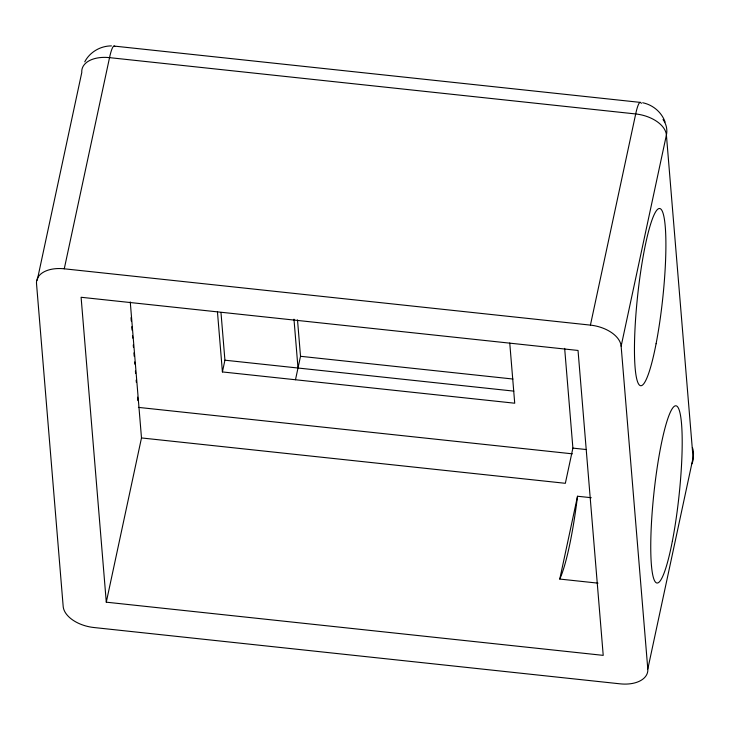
<?xml version="1.0" encoding="UTF-8"?>
<svg xmlns="http://www.w3.org/2000/svg" width="730" height="730" viewBox="0 0 730 730"><rect width="100%" height="100%" fill="white"/><g stroke="black" fill="none" stroke-linecap="round" stroke-linejoin="round"><path stroke-width="1.09" d="M37.23 280.284L81.787 72.453A29.702 17.502 12.1 0 1 109.537 57.643L635.693 113.953A29.702 17.502 12.1 0 1 666.408 135.023L693.071 457.865L647.802 669.027A29.702 17.502 12.1 0 1 620.053 683.827L93.887 627.517A29.702 17.502 12.1 0 1 63.181 606.457L36.518 283.614A29.702 17.502 12.1 0 1 64.267 268.804L590.424 325.115A29.702 17.502 12.1 0 1 621.139 346.184L647.802 669.027M64.267 268.804L109.537 57.643A29.702 4.207 -83.9 0 1 114.802 46.501M106.288 602.177L81.103 297.274L578.032 350.455L603.217 655.367L106.288 602.177L141.492 437.945L130.259 301.928M509.75 343L514.723 403.215L222.413 371.935L224.922 360.2L220.98 312.486M295.486 379.755L300.514 356.295L297.512 319.932M590.424 325.115L635.693 113.953A29.702 4.207 -83.9 0 1 641.314 103.478M564.655 348.365L572.895 448.111L565.348 483.306L141.492 437.945M597.998 583.151L559.773 579.063L577.521 496.245L591.227 497.705M621.139 346.184L666.408 135.023A29.702 23.625 -4.7 0 0 663.041 119.528M84.753 61.822C89.836 52.058 100.475 45.89 111.434 45.899M113.989 46.063L640.146 102.373M300.514 356.295L512.971 379.034M224.922 360.2L513.847 391.125M572.895 448.111L586.382 449.552M138.417 407.386L572.356 453.832M642.683 102.757C652.83 104.791 661.654 112.219 665.103 122.019M293.971 319.165L298.004 368.029M217.44 311.719L222.413 371.935M131.008 317.65L131.29 321.063M131.756 326.739L132.039 330.142M132.504 335.827L132.696 338.099M133.261 344.916L133.444 347.188M133.918 352.864L134.201 356.276M134.667 361.952L134.858 364.224M135.415 371.041L135.607 373.313M136.163 380.129L136.355 382.401M137.578 397.166L137.861 400.578M691.565 464.243A29.702 17.502 12.1 0 0 693.071 457.865A29.702 23.625 -4.7 0 0 692.405 447.481M577.521 496.245A103.943 14.728 -83.9 0 1 559.773 579.063M656.087 343.739A89.096 12.62 -83.9 0 0 659.865 208.543A89.096 12.62 -83.9 0 0 634.607 339.021A89.096 12.62 -83.9 0 0 656.087 343.739M672.385 541.03A89.096 12.62 -83.9 0 0 676.153 405.834A89.096 12.62 -83.9 0 0 650.904 536.313A89.096 12.62 -83.9 0 0 672.385 541.03"/></g></svg>
